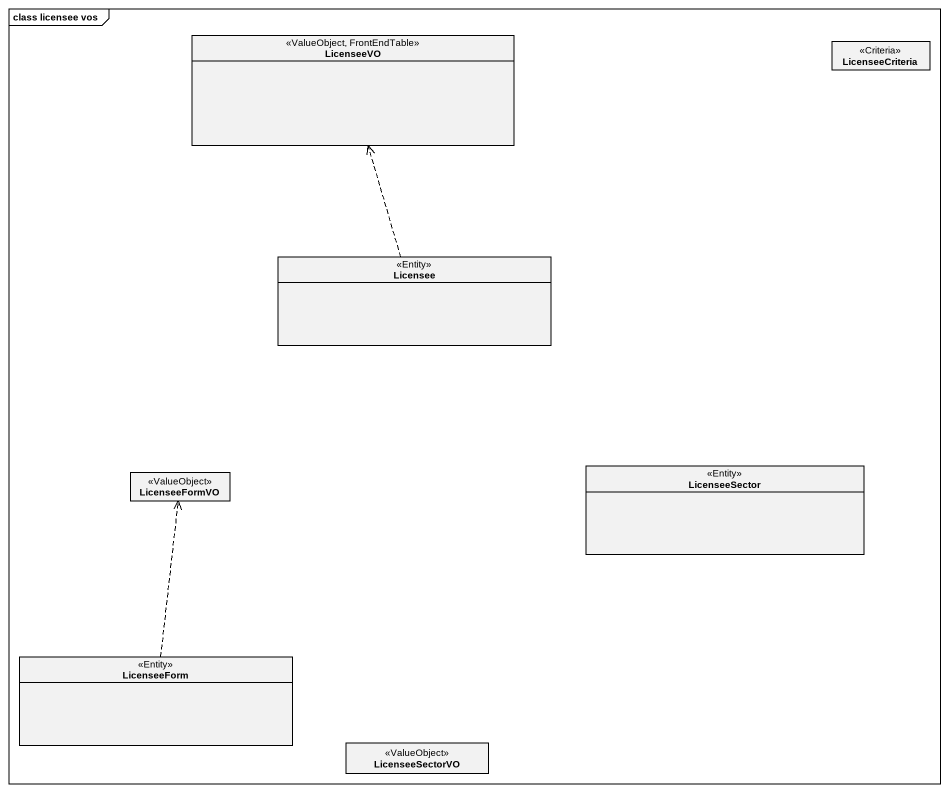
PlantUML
@startuml
mainframe class licensee vos
hide circle
hide empty members
class LicenseeVO <<ValueObject, FrontEndTable>>
class LicenseeCriteria <<Criteria>>
class Licensee <<Entity>>
class LicenseeFormVO <<ValueObject>>
class LicenseeSector <<Entity>>
class LicenseeForm <<Entity>>
class LicenseeSectorVO <<ValueObject>>
Licensee .up.> LicenseeVO
LicenseeForm .up.> LicenseeFormVO
@enduml
